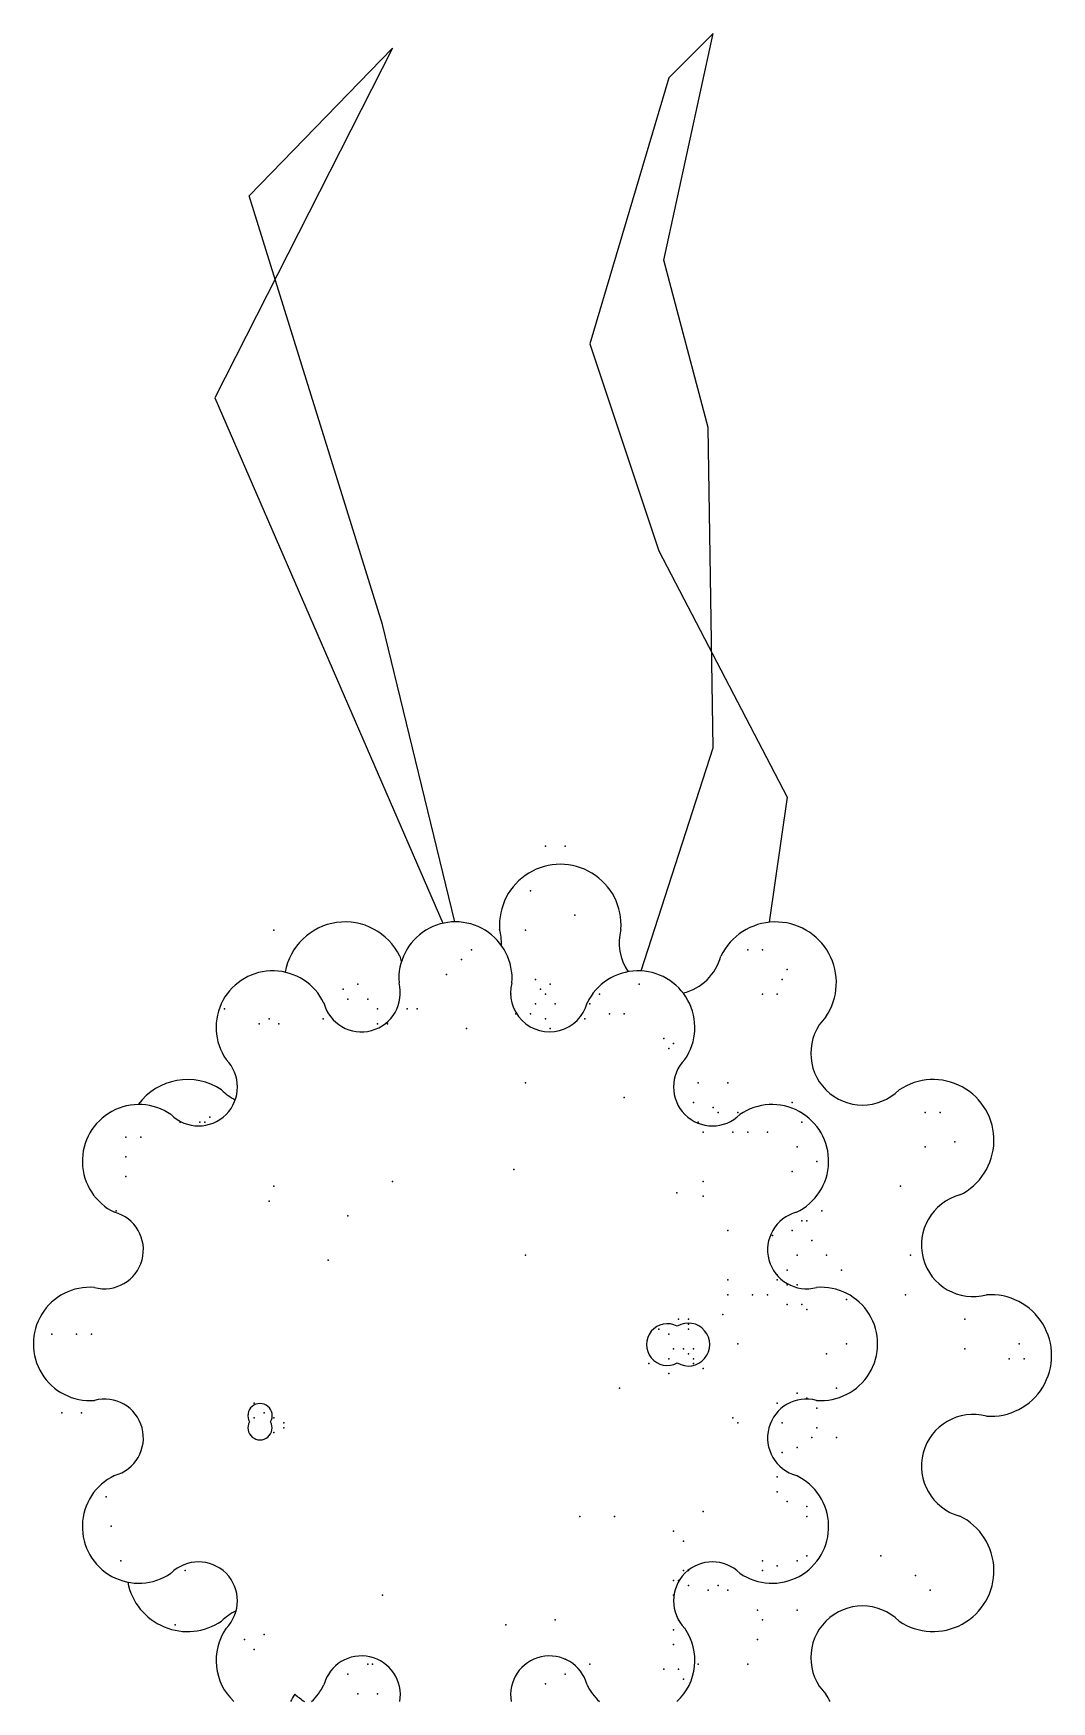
# Model space of a CAD drawing. Extents: x -0.275 to 0.312, y 0 to 0.962.
import ezdxf

# ---------------------------------------------------------------- set-up
doc = ezdxf.new("R2010")
doc.units = 0
doc.header["$MEASUREMENT"] = 0
doc.layers.add('VEGETACAO', color=53, linetype='CONTINUOUS')

msp = doc.modelspace()

# ---------------------------------------------------------------- linework, layer by layer
at = {"layer": 'VEGETACAO', "color": 53}
for p, q in [((-0.0685, 0.95342), (-0.17092, 0.75171)), ((-0.151, 0.86819), (-0.0685, 0.95342)), ((0.08796, 0.83126), (0.11641, 0.96194)), ((0.11641, 0.96194), (0.09081, 0.93637)), ((0.09081, 0.93637), (0.04529, 0.78296)), ((-0.07419, 0.62102), (-0.151, 0.86819)), ((0.11357, 0.73466), (0.08796, 0.83126)), ((0.04529, 0.78296), (0.08512, 0.66364)), ((-0.17092, 0.75171), (-0.03941, 0.44881)), ((0.11641, 0.55), (0.11357, 0.73466)), ((0.08512, 0.66364), (0.15909, 0.52159)), ((-0.03258, 0.44963), (-0.07419, 0.62102)), ((0.07501, 0.42135), (0.11641, 0.55)), ((0.15909, 0.52159), (0.14876, 0.44938))]:
    msp.add_line(p, q, dxfattribs=at)
for centre, radius, start, end in [((0.02831, 0.44776), 0.03506, 355.94949, 184.05051), ((-0.09578, 0.41451), 0.03506, 25.94949, 169.98789), ((-0.03213, 0.41698), 0.03265, 355.55647, 184.44353), ((-0.03546, 0.43757), 0.02981, 357.22263, 15), ((0.09209, 0.43757), 0.02981, 165, 214.04711), ((0.15241, 0.41451), 0.03506, 325.94949, 154.05051), ((-0.03546, 0.43757), 0.02981, 195, 201.13819), ((0.09209, 0.43757), 0.02981, 283.69818, 345), ((-0.13748, 0.38875), 0.03265, 25.55647, 214.44353), ((-0.08635, 0.40865), 0.02244, 195, 15), ((0.0221, 0.40865), 0.02244, 165, 345), ((0.07322, 0.38875), 0.03265, 325.55647, 154.44353), ((0.20254, 0.3738), 0.02981, 135, 315), ((-0.18027, 0.35442), 0.02244, 225, 45), ((0.11601, 0.35442), 0.02244, 135, 315), ((-0.18662, 0.32366), 0.03506, 55.94949, 143.9948), ((0.24325, 0.32366), 0.03506, 295.94949, 124.05051), ((-0.14591, 0.3738), 0.02981, 225, 243.78395), ((-0.21461, 0.31163), 0.03265, 55.55647, 244.44353), ((0.15035, 0.31163), 0.03265, 295.55647, 124.44353), ((0.26631, 0.26334), 0.02981, 105, 285), ((-0.2345, 0.2605), 0.02244, 255, 75), ((0.17024, 0.2605), 0.02244, 105, 285), ((-0.24284, 0.20628), 0.03265, 85.55647, 274.44353), ((0.17858, 0.20628), 0.03265, 265.55647, 94.44353), ((0.27651, 0.19957), 0.03506, 265.94949, 94.05051), ((0.09004, 0.20589), 0.01205, 61.76708, 298.23292), ((0.10209, 0.20589), 0.01237, 239.11646, 120.88354), ((-0.2345, 0.15205), 0.02244, 285, 105), ((0.17024, 0.15205), 0.02244, 75, 255), ((-0.14481, 0.16488), 0.00703, 329.80191, 210.19809), ((0.26631, 0.1358), 0.02981, 75, 255), ((-0.14481, 0.15789), 0.00698, 150.39618, 29.60382), ((-0.21461, 0.10092), 0.03265, 115.55647, 304.44353), ((0.15035, 0.10092), 0.03265, 235.55647, 64.44353), ((0.24325, 0.07547), 0.03506, 235.94949, 64.05051), ((-0.18027, 0.05813), 0.02244, 315, 135), ((0.11601, 0.05813), 0.02244, 45, 225), ((-0.18662, 0.07547), 0.03506, 190.77523, 304.05051), ((-0.14591, 0.02534), 0.02981, 115.19369, 135), ((0.20254, 0.02534), 0.02981, 45, 225), ((-0.13748, 0.0238), 0.03265, 145.55647, 226.79647), ((0.07322, 0.0238), 0.03265, 313.20353, 34.44353), ((-0.08635, 0.00391), 0.02244, 349.97287, 165), ((0.0221, 0.00391), 0.02244, 15, 190.02713), ((-0.13748, 0.0238), 0.03265, 313.20353, 334.44353), ((0.07322, 0.0238), 0.03265, 205.55647, 226.79647), ((-0.09578, -0.01537), 0.03506, 145.94949, 154.00118), ((0.02831, 0.19957), 0.24819, 231.89898, 233.52329), ((0.15241, -0.01537), 0.03506, 25.99882, 34.05051)]:
    msp.add_arc(centre, radius, start, end, dxfattribs=at)
for p in [(0.01969, 0.49318), (0.03107, 0.49318), (0.01115, 0.46761), (0.03676, 0.45341), (-0.13678, 0.44488), (0.00831, 0.44488), (-0.02298, 0.43352), (0.13633, 0.43352), (0.14486, 0.43352), (-0.02867, 0.42784), (-0.03721, 0.41931), (0.014, 0.41647), (0.15624, 0.41647), (0.15909, 0.42216), (-0.09695, 0.41079), (-0.0941, 0.40511), (-0.08841, 0.41363), (-0.08273, 0.40511), (-0.00023, 0.40795), (0.01684, 0.41079), (0.01969, 0.40795), (0.01969, 0.40795), (0.02253, 0.41363), (0.05098, 0.40795), (0.07374, 0.41363), (0.14486, 0.40795), (0.1534, 0.40795), (0.1534, 0.40795), (-0.16523, 0.39943), (-0.07704, 0.39943), (-0.05997, 0.39943), (-0.05428, 0.39943), (0.00262, 0.39659), (0.01115, 0.39659), (0.014, 0.40227), (0.02538, 0.40227), (0.04529, 0.40227), (0.05667, 0.39659), (0.06521, 0.39659), (-0.14531, 0.3909), (-0.13962, 0.39375), (-0.13962, 0.39375), (-0.13393, 0.3909), (-0.10833, 0.39375), (-0.07704, 0.3909), (-0.07135, 0.3909), (-0.02583, 0.38806), (0.01969, 0.39375), (0.02253, 0.38806), (0.04245, 0.39375), (0.08796, 0.38238), (0.09081, 0.3767), (0.09365, 0.37954), (0.00831, 0.35681), (0.10788, 0.35681), (0.12495, 0.35681), (0.06521, 0.34829), (-0.17376, 0.33693), (0.10503, 0.34545), (0.11641, 0.34261), (0.11926, 0.33977), (0.13064, 0.33977), (0.16193, 0.34545), (0.23874, 0.33977), (0.24728, 0.33977), (-0.19083, 0.33409), (-0.17945, 0.33409), (-0.1766, 0.33409), (0.10788, 0.33409), (0.11072, 0.3284), (0.12779, 0.3284), (0.13633, 0.3284), (0.14771, 0.3284), (0.16762, 0.33409), (-0.22212, 0.32556), (-0.21359, 0.32556), (0.16478, 0.31988), (0.23874, 0.31988), (0.25581, 0.32272), (-0.22212, 0.3142), (0.17615, 0.31136), (-0.22212, 0.30283), (-0.0685, 0.29999), (0.00145, 0.30688), (0.11072, 0.29999), (0.16193, 0.30568), (-0.13962, 0.28863), (-0.13678, 0.29715), (0.09547, 0.29347), (0.11072, 0.29147), (0.22452, 0.29715), (-0.22781, 0.28295), (-0.0941, 0.28011), (0.179, 0.28295), (0.12495, 0.27158), (0.16193, 0.27158), (0.16762, 0.27727), (0.17046, 0.27727), (0.15055, 0.26874), (0.17331, 0.2659), (-0.10548, 0.25454), (0.00831, 0.25738), (0.16478, 0.25738), (0.18184, 0.25738), (0.23021, 0.25738), (0.12495, 0.24317), (0.1534, 0.24601), (0.1534, 0.24317), (0.15909, 0.24886), (0.19038, 0.24886), (0.12495, 0.23465), (0.13917, 0.23465), (0.14771, 0.23465), (0.15909, 0.24033), (0.16478, 0.24033), (0.19322, 0.23181), (0.22736, 0.23465), (0.1221, 0.22329), (0.15909, 0.22897), (0.16762, 0.22897), (0.17046, 0.22613), (-0.26479, 0.21192), (-0.25057, 0.21192), (-0.24204, 0.21192), (0.08512, 0.21476), (0.09081, 0.21192), (0.0965, 0.22045), (0.0965, 0.22045), (0.10219, 0.22045), (0.10219, 0.2176), (0.10219, 0.21476), (0.2615, 0.22045), (0.09365, 0.2034), (0.09934, 0.2034), (0.10503, 0.2034), (0.13064, 0.20624), (0.19322, 0.20624), (0.2615, 0.2034), (0.29279, 0.20624), (0.07943, 0.19488), (0.09081, 0.19772), (0.09081, 0.19772), (0.10219, 0.20056), (0.10503, 0.19772), (0.10503, 0.19488), (0.18184, 0.20056), (0.2871, 0.19772), (0.2871, 0.19772), (0.29564, 0.19772), (0.09081, 0.1892), (0.11072, 0.19204), (0.06236, 0.18067), (0.16478, 0.17783), (0.17046, 0.17499), (0.18753, 0.18067), (-0.25911, 0.16647), (-0.24773, 0.16647), (-0.14816, 0.17215), (-0.14816, 0.16363), (-0.14247, 0.16647), (-0.13678, 0.16363), (0.12779, 0.16363), (0.1534, 0.17215), (0.17615, 0.16931), (-0.13678, 0.1551), (-0.13109, 0.16079), (-0.13109, 0.15794), (0.13064, 0.16079), (0.15624, 0.16079), (0.17615, 0.15794), (0.16478, 0.14658), (0.17331, 0.15226), (0.18753, 0.15226), (0.15624, 0.14374), (0.1534, 0.12953), (-0.2335, 0.11817), (0.1534, 0.12101), (0.0396, 0.10681), (0.05952, 0.10681), (0.11072, 0.10965), (0.15909, 0.11533), (0.17046, 0.11249), (0.17046, 0.10681), (-0.23066, 0.10112), (0.09365, 0.09828), (0.09934, 0.0926), (-0.22497, 0.08124), (0.14486, 0.08124), (0.1534, 0.0784), (0.16478, 0.08124), (0.17046, 0.08408), (0.21314, 0.08408), (-0.18798, 0.07556), (0.09365, 0.06987), (0.0965, 0.06987), (0.09934, 0.07556), (0.10219, 0.07556), (0.14486, 0.07556), (0.23305, 0.07271), (-0.07419, 0.06135), (0.09365, 0.06135), (0.10219, 0.06703), (0.11357, 0.06419), (0.11926, 0.06703), (0.12495, 0.06419), (0.24159, 0.06419), (0.14202, 0.05283), (0.16478, 0.05283), (-0.19367, 0.04431), (-0.14247, 0.03862), (-0.00307, 0.04431), (0.02538, 0.04715), (0.09365, 0.04146), (0.0965, 0.04715), (0.14486, 0.04715), (-0.15385, 0.03578), (-0.14816, 0.0301), (0.09365, 0.03294), (0.14202, 0.03578), (-0.08273, 0.02158), (-0.07988, 0.02158), (0.03107, 0.02442), (0.04529, 0.02158), (0.10788, 0.02158), (0.13633, 0.02158), (-0.0941, 0.0159), (0.01969, 0.01021), (0.03107, 0.0159), (0.08796, 0.01874), (0.0965, 0.01874), (0.09934, 0.01305), (-0.08841, 0.00453), (-0.07704, 0.00453)]:
    msp.add_point(p, dxfattribs=at)

doc.saveas('drawing.dxf')
